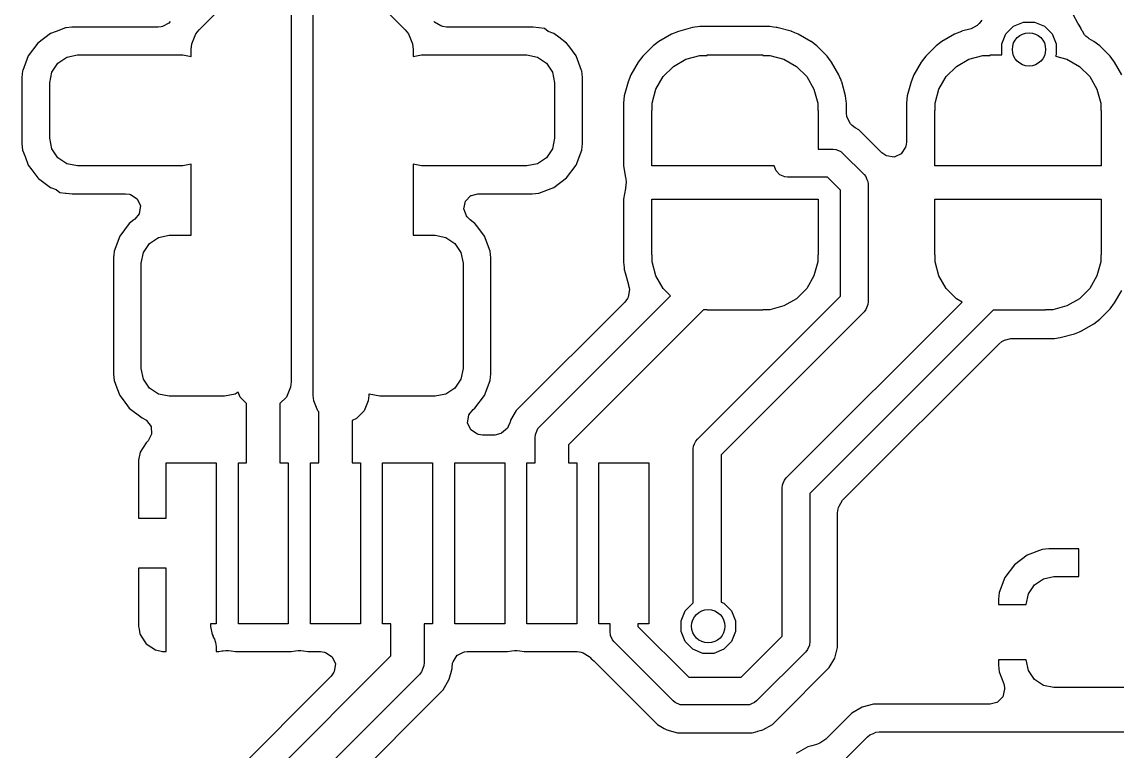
# Model space of a CAD drawing. Header units: inches. Extents: x 0.01 to 5.35, y 0.01 to 3.37.
# Drawn here: x 3.2012 to 3.5898, y 2.6025 to 2.8612 of the extents above; entities that cross this region are included whole.
import ezdxf

# ---------------------------------------------------------------- set-up
doc = ezdxf.new("R2010")
doc.units = ezdxf.units.IN
doc.header["$MEASUREMENT"] = 0
doc.layers.add('BLACK', color=250, linetype='CONTINUOUS')

msp = doc.modelspace()

# ---------------------------------------------------------------- linework, layer by layer
at = {"layer": 'BLACK', "linetype": 'CONTINUOUS'}
for p, q in [((3.30457, 2.7648), (3.30457, 2.94541)), ((3.29669, 2.94148), (3.29669, 2.73355)), ((3.26414, 2.85838), (3.27701, 2.87124)), ((3.32425, 2.87124), (3.33712, 2.85838)), ((3.25327, 2.86076), (3.25105, 2.85955)), ((3.25381, 2.86127), (3.25327, 2.86076)), ((3.34763, 2.86103), (3.34735, 2.86133)), ((3.34979, 2.85972), (3.34763, 2.86103)), ((3.5401, 2.85994), (3.538, 2.85876)), ((3.54085, 2.86065), (3.5401, 2.85994)), ((3.54171, 2.86174), (3.54085, 2.86065)), ((3.55304, 2.8596), (3.55658, 2.86107)), ((3.55658, 2.86107), (3.56042, 2.86107)), ((3.56042, 2.86107), (3.56397, 2.8596)), ((3.57587, 2.86076), (3.57427, 2.86352)), ((3.57608, 2.86039), (3.57587, 2.86076)), ((3.57687, 2.85902), (3.57608, 2.86039)), ((3.21136, 2.85708), (3.20683, 2.85368)), ((3.21331, 2.85781), (3.21136, 2.85708)), ((3.21136, 2.85708), (3.21136, 2.85708)), ((3.21667, 2.85906), (3.21331, 2.85781)), ((3.21689, 2.85908), (3.21667, 2.85906)), ((3.21888, 2.8593), (3.21689, 2.85908)), ((3.21894, 2.8593), (3.21888, 2.8593)), ((3.21902, 2.85931), (3.21894, 2.8593)), ((3.2495, 2.85931), (3.21902, 2.85931)), ((3.25066, 2.85945), (3.2495, 2.85931)), ((3.25105, 2.85955), (3.25066, 2.85945)), ((3.26145, 2.85334), (3.26292, 2.85689)), ((3.26292, 2.85689), (3.26414, 2.85838)), ((3.26292, 2.85689), (3.26292, 2.85689)), ((3.33712, 2.85838), (3.33834, 2.85689)), ((3.33834, 2.85689), (3.33834, 2.85689)), ((3.33834, 2.85689), (3.33981, 2.85334)), ((3.3505, 2.85951), (3.34979, 2.85972)), ((3.35187, 2.85931), (3.3505, 2.85951)), ((3.38224, 2.85931), (3.35187, 2.85931)), ((3.38235, 2.85931), (3.38224, 2.85931)), ((3.38224, 2.85931), (3.38224, 2.85931)), ((3.38224, 2.85931), (3.38224, 2.85931)), ((3.38254, 2.85928), (3.38235, 2.85931)), ((3.38655, 2.85885), (3.38254, 2.85928)), ((3.38795, 2.85781), (3.38655, 2.85885)), ((3.38989, 2.85708), (3.38795, 2.85781)), ((3.3899, 2.85708), (3.38989, 2.85708)), ((3.38989, 2.85708), (3.38989, 2.85708)), ((3.38989, 2.85708), (3.38989, 2.85708)), ((3.39169, 2.85573), (3.3899, 2.85708)), ((3.4317, 2.85682), (3.42721, 2.85423)), ((3.43413, 2.85782), (3.4317, 2.85682)), ((3.43914, 2.85917), (3.43413, 2.85782)), ((3.44174, 2.85951), (3.43914, 2.85917)), ((3.43914, 2.85917), (3.43914, 2.85917)), ((3.46661, 2.85951), (3.44174, 2.85951)), ((3.44174, 2.85951), (3.44174, 2.85951)), ((3.44174, 2.85951), (3.44174, 2.85951)), ((3.46782, 2.85935), (3.46661, 2.85951)), ((3.46661, 2.85951), (3.46661, 2.85951)), ((3.46661, 2.85951), (3.46661, 2.85951)), ((3.46879, 2.85922), (3.46782, 2.85935)), ((3.46889, 2.85921), (3.46879, 2.85922)), ((3.46921, 2.85919), (3.46889, 2.85921)), ((3.46952, 2.85908), (3.46921, 2.85919)), ((3.47415, 2.85784), (3.46952, 2.85908)), ((3.47424, 2.85782), (3.47415, 2.85784)), ((3.47438, 2.85776), (3.47424, 2.85782)), ((3.47541, 2.85733), (3.47438, 2.85776)), ((3.47664, 2.85682), (3.47541, 2.85733)), ((3.48113, 2.85423), (3.47664, 2.85682)), ((3.47664, 2.85682), (3.47664, 2.85682)), ((3.5321, 2.85682), (3.52761, 2.85423)), ((3.53452, 2.85782), (3.5321, 2.85682)), ((3.5321, 2.85682), (3.5321, 2.85682)), ((3.53453, 2.85783), (3.53452, 2.85782)), ((3.53456, 2.85783), (3.53453, 2.85783)), ((3.538, 2.85876), (3.53456, 2.85783)), ((3.54885, 2.85334), (3.55032, 2.85689)), ((3.55032, 2.85689), (3.55304, 2.8596)), ((3.56397, 2.8596), (3.56669, 2.85689)), ((3.56669, 2.85689), (3.56816, 2.85334)), ((3.57692, 2.85881), (3.57687, 2.85902)), ((3.57687, 2.85902), (3.57687, 2.85902)), ((3.57738, 2.85801), (3.57692, 2.85881)), ((3.57739, 2.85798), (3.57738, 2.85801)), ((3.57747, 2.85786), (3.57739, 2.85798)), ((3.57819, 2.85662), (3.57747, 2.85786)), ((3.57883, 2.85598), (3.57819, 2.85662)), ((3.57912, 2.8557), (3.57883, 2.85598)), ((3.20683, 2.85368), (3.20343, 2.84915)), ((3.20683, 2.85368), (3.20683, 2.85368)), ((3.26126, 2.85142), (3.26145, 2.85334)), ((3.33981, 2.85334), (3.34, 2.85142)), ((3.39443, 2.85368), (3.39169, 2.85573)), ((3.39521, 2.85265), (3.39443, 2.85368)), ((3.39443, 2.85368), (3.39443, 2.85368)), ((3.39783, 2.84915), (3.39521, 2.85265)), ((3.42513, 2.85263), (3.42147, 2.84896)), ((3.42721, 2.85423), (3.42513, 2.85263)), ((3.42513, 2.85263), (3.42513, 2.85263)), ((3.42513, 2.85263), (3.42513, 2.85263)), ((3.42721, 2.85423), (3.42721, 2.85423)), ((3.42721, 2.85423), (3.42721, 2.85423)), ((3.48114, 2.85422), (3.48113, 2.85423)), ((3.4812, 2.85418), (3.48114, 2.85422)), ((3.48322, 2.85263), (3.4812, 2.85418)), ((3.48688, 2.84896), (3.48322, 2.85263)), ((3.48322, 2.85263), (3.48322, 2.85263)), ((3.48322, 2.85263), (3.48322, 2.85263)), ((3.48322, 2.85263), (3.48322, 2.85263)), ((3.52552, 2.85263), (3.52186, 2.84896)), ((3.52553, 2.85263), (3.52552, 2.85263)), ((3.52552, 2.85263), (3.52552, 2.85263)), ((3.52761, 2.85423), (3.52553, 2.85263)), ((3.52761, 2.85423), (3.52761, 2.85423)), ((3.52761, 2.85423), (3.52761, 2.85423)), ((3.54885, 2.8495), (3.54885, 2.85334)), ((3.56816, 2.85334), (3.56816, 2.8495)), ((3.57947, 2.85555), (3.57912, 2.8557)), ((3.57984, 2.8552), (3.57947, 2.85555)), ((3.58153, 2.85423), (3.57984, 2.8552)), ((3.58154, 2.85422), (3.58153, 2.85423)), ((3.58361, 2.85263), (3.58154, 2.85422)), ((3.58727, 2.84896), (3.58361, 2.85263)), ((3.58361, 2.85263), (3.58361, 2.85263)), ((3.58361, 2.85263), (3.58361, 2.85263)), ((3.58361, 2.85263), (3.58361, 2.85263)), ((3.20343, 2.84915), (3.20149, 2.84395)), ((3.20343, 2.84915), (3.20343, 2.84915)), ((3.20343, 2.84915), (3.20343, 2.84915)), ((3.21395, 2.84657), (3.21714, 2.8487)), ((3.21714, 2.8487), (3.22091, 2.84945)), ((3.22091, 2.84945), (3.25831, 2.84945)), ((3.25831, 2.84945), (3.26126, 2.84886)), ((3.26126, 2.84886), (3.26126, 2.85142)), ((3.34, 2.85142), (3.34, 2.84886)), ((3.34, 2.84886), (3.34295, 2.84945)), ((3.34295, 2.84945), (3.38035, 2.84945)), ((3.38035, 2.84945), (3.38412, 2.8487)), ((3.38412, 2.8487), (3.38731, 2.84657)), ((3.39977, 2.84395), (3.39783, 2.84915)), ((3.39783, 2.84915), (3.39783, 2.84915)), ((3.39783, 2.84915), (3.39783, 2.84915)), ((3.42147, 2.84896), (3.41987, 2.84688)), ((3.42147, 2.84896), (3.42147, 2.84896)), ((3.42147, 2.84896), (3.42147, 2.84896)), ((3.4368, 2.84795), (3.44176, 2.84928)), ((3.44176, 2.84928), (3.44433, 2.84928)), ((3.44433, 2.84928), (3.44433, 2.84945)), ((3.44433, 2.84945), (3.46402, 2.84945)), ((3.46402, 2.84945), (3.46402, 2.84928)), ((3.46402, 2.84928), (3.46659, 2.84928)), ((3.46659, 2.84928), (3.47155, 2.84795)), ((3.48744, 2.84823), (3.48688, 2.84896)), ((3.48688, 2.84896), (3.48688, 2.84896)), ((3.48688, 2.84896), (3.48688, 2.84896)), ((3.48688, 2.84896), (3.48688, 2.84896)), ((3.48848, 2.84688), (3.48744, 2.84823)), ((3.48744, 2.84823), (3.48744, 2.84823)), ((3.52186, 2.84896), (3.52026, 2.84688)), ((3.52186, 2.84896), (3.52186, 2.84896)), ((3.52186, 2.84896), (3.52186, 2.84896)), ((3.53719, 2.84795), (3.54215, 2.84928)), ((3.54215, 2.84928), (3.54472, 2.84928)), ((3.54472, 2.84928), (3.54472, 2.84945)), ((3.54472, 2.84945), (3.54887, 2.84945)), ((3.54887, 2.84945), (3.54885, 2.8495)), ((3.56816, 2.8495), (3.56796, 2.84902)), ((3.56796, 2.84902), (3.57194, 2.84795)), ((3.58783, 2.84823), (3.58727, 2.84896)), ((3.58727, 2.84896), (3.58727, 2.84896)), ((3.58727, 2.84896), (3.58727, 2.84896)), ((3.58727, 2.84896), (3.58727, 2.84896)), ((3.58784, 2.84823), (3.58783, 2.84823)), ((3.58887, 2.84688), (3.58784, 2.84823)), ((3.21181, 2.84337), (3.21395, 2.84657)), ((3.38731, 2.84657), (3.38945, 2.84337)), ((3.41987, 2.84688), (3.41728, 2.84239)), ((3.41987, 2.84688), (3.41987, 2.84688)), ((3.41987, 2.84688), (3.41987, 2.84688)), ((3.42871, 2.84175), (3.43235, 2.84538)), ((3.43235, 2.84538), (3.4368, 2.84795)), ((3.47155, 2.84795), (3.476, 2.84538)), ((3.476, 2.84538), (3.47963, 2.84175)), ((3.49107, 2.84239), (3.48848, 2.84688)), ((3.48848, 2.84688), (3.48848, 2.84688)), ((3.48848, 2.84688), (3.48848, 2.84688)), ((3.48848, 2.84688), (3.48848, 2.84688)), ((3.52026, 2.84688), (3.51767, 2.84239)), ((3.52026, 2.84688), (3.52026, 2.84688)), ((3.52026, 2.84688), (3.52026, 2.84688)), ((3.52911, 2.84175), (3.53274, 2.84538)), ((3.53274, 2.84538), (3.53719, 2.84795)), ((3.57194, 2.84795), (3.57639, 2.84538)), ((3.57639, 2.84538), (3.58003, 2.84175)), ((3.59146, 2.84239), (3.58887, 2.84688)), ((3.58887, 2.84688), (3.58887, 2.84688)), ((3.58887, 2.84688), (3.58887, 2.84688)), ((3.58887, 2.84688), (3.58887, 2.84688)), ((3.20145, 2.84384), (3.2012, 2.84149)), ((3.2012, 2.84149), (3.2012, 2.84149)), ((3.2012, 2.84149), (3.2012, 2.84149)), ((3.2012, 2.84149), (3.2012, 2.81804)), ((3.20149, 2.84395), (3.20145, 2.84384)), ((3.20149, 2.84395), (3.20149, 2.84395)), ((3.21106, 2.83961), (3.21181, 2.84337)), ((3.38945, 2.84337), (3.3902, 2.83961)), ((3.3998, 2.84385), (3.39977, 2.84395)), ((3.39977, 2.84395), (3.39977, 2.84395)), ((3.39981, 2.84384), (3.3998, 2.84385)), ((3.40006, 2.84149), (3.39981, 2.84384)), ((3.40006, 2.81804), (3.40006, 2.84149)), ((3.41728, 2.84239), (3.41627, 2.83997)), ((3.42614, 2.8373), (3.42871, 2.84175)), ((3.47963, 2.84175), (3.4822, 2.8373)), ((3.49144, 2.84149), (3.49107, 2.84239)), ((3.49107, 2.84239), (3.49107, 2.84239)), ((3.49107, 2.84239), (3.49107, 2.84239)), ((3.49107, 2.84239), (3.49107, 2.84239)), ((3.49161, 2.8411), (3.49144, 2.84149)), ((3.49169, 2.8409), (3.49161, 2.8411)), ((3.49203, 2.84007), (3.49169, 2.8409)), ((3.49169, 2.8409), (3.49169, 2.8409)), ((3.51767, 2.84239), (3.51666, 2.83997)), ((3.52654, 2.8373), (3.52911, 2.84175)), ((3.58003, 2.84175), (3.5826, 2.8373)), ((3.21106, 2.81992), (3.21106, 2.83961)), ((3.3902, 2.83961), (3.3902, 2.81992)), ((3.41627, 2.83997), (3.41493, 2.83496)), ((3.42481, 2.83233), (3.42614, 2.8373)), ((3.4822, 2.8373), (3.48353, 2.83233)), ((3.49208, 2.83997), (3.49203, 2.84007)), ((3.49342, 2.83496), (3.49208, 2.83997)), ((3.51666, 2.83997), (3.51532, 2.83496)), ((3.52521, 2.83233), (3.52654, 2.8373)), ((3.5826, 2.8373), (3.58393, 2.83233)), ((3.41493, 2.83496), (3.41459, 2.83236)), ((3.41493, 2.83496), (3.41493, 2.83496)), ((3.49367, 2.83306), (3.49342, 2.83496)), ((3.49367, 2.83305), (3.49367, 2.83306)), ((3.49376, 2.83236), (3.49367, 2.83305)), ((3.51532, 2.83496), (3.51498, 2.83236)), ((3.51532, 2.83496), (3.51532, 2.83496)), ((3.41459, 2.83236), (3.41459, 2.81008)), ((3.42465, 2.81008), (3.42465, 2.82976)), ((3.42465, 2.82976), (3.42481, 2.82976)), ((3.42481, 2.82976), (3.42481, 2.83233)), ((3.48353, 2.83233), (3.48353, 2.82976)), ((3.48353, 2.82976), (3.4837, 2.82976)), ((3.4837, 2.82976), (3.4837, 2.81598)), ((3.49376, 2.82879), (3.49376, 2.83236)), ((3.4939, 2.82764), (3.49376, 2.82879)), ((3.51498, 2.83236), (3.51498, 2.81848)), ((3.52504, 2.81008), (3.52504, 2.82976)), ((3.52504, 2.82976), (3.52521, 2.82976)), ((3.52521, 2.82976), (3.52521, 2.83233)), ((3.58393, 2.83233), (3.58393, 2.82976)), ((3.58393, 2.82976), (3.58409, 2.82976)), ((3.58409, 2.82976), (3.58409, 2.81008)), ((3.49399, 2.82724), (3.4939, 2.82764)), ((3.49521, 2.82502), (3.49399, 2.82724)), ((3.49572, 2.82448), (3.49521, 2.82502)), ((3.49681, 2.82363), (3.49572, 2.82448)), ((3.49808, 2.82289), (3.49681, 2.82363)), ((3.50625, 2.81472), (3.49808, 2.82289)), ((3.49808, 2.82289), (3.49808, 2.82289)), ((3.49808, 2.82289), (3.49808, 2.82289)), ((3.2012, 2.81804), (3.20121, 2.81796)), ((3.20121, 2.81796), (3.20122, 2.8179)), ((3.20122, 2.8179), (3.20145, 2.81569)), ((3.21181, 2.81615), (3.21106, 2.81992)), ((3.3902, 2.81992), (3.38945, 2.81615)), ((3.39981, 2.81569), (3.40006, 2.81804)), ((3.51478, 2.8171), (3.51466, 2.81668)), ((3.51498, 2.81848), (3.51478, 2.8171)), ((3.20145, 2.81569), (3.2023, 2.81341)), ((3.2023, 2.81341), (3.20343, 2.81038)), ((3.21395, 2.81296), (3.21181, 2.81615)), ((3.38945, 2.81615), (3.38731, 2.81296)), ((3.39783, 2.81038), (3.39981, 2.81569)), ((3.4837, 2.81598), (3.489, 2.81598)), ((3.489, 2.81598), (3.48996, 2.81589)), ((3.48996, 2.81589), (3.48996, 2.81589)), ((3.48996, 2.81589), (3.49032, 2.81574)), ((3.49032, 2.81574), (3.49173, 2.81515)), ((3.49173, 2.81515), (3.49174, 2.81515)), ((3.49174, 2.81515), (3.49248, 2.81454)), ((3.49248, 2.81454), (3.49998, 2.80705)), ((3.50767, 2.81374), (3.50625, 2.81472)), ((3.50795, 2.81361), (3.50767, 2.81374)), ((3.51067, 2.81322), (3.50795, 2.81361)), ((3.51317, 2.81436), (3.51067, 2.81322)), ((3.51466, 2.81668), (3.51317, 2.81436)), ((3.20343, 2.81038), (3.20343, 2.81038)), ((3.20343, 2.81038), (3.20471, 2.80868)), ((3.21714, 2.81083), (3.21395, 2.81296)), ((3.22091, 2.81008), (3.21714, 2.81083)), ((3.25831, 2.81008), (3.22091, 2.81008)), ((3.26126, 2.81067), (3.25831, 2.81008)), ((3.26126, 2.78547), (3.26126, 2.81067)), ((3.34295, 2.81008), (3.34, 2.81067)), ((3.34, 2.81067), (3.34, 2.78547)), ((3.38035, 2.81008), (3.34295, 2.81008)), ((3.38412, 2.81083), (3.38035, 2.81008)), ((3.38731, 2.81296), (3.38412, 2.81083)), ((3.39443, 2.80584), (3.39783, 2.81038)), ((3.41459, 2.81008), (3.4154, 2.80599)), ((3.46806, 2.81008), (3.42465, 2.81008)), ((3.46878, 2.80833), (3.46806, 2.81008)), ((3.58409, 2.81008), (3.52504, 2.81008)), ((3.20471, 2.80868), (3.20683, 2.80584)), ((3.20683, 2.80584), (3.20683, 2.80584)), ((3.20683, 2.80584), (3.20712, 2.80563)), ((3.20712, 2.80563), (3.21136, 2.80245)), ((3.38989, 2.80245), (3.39443, 2.80584)), ((3.4154, 2.80599), (3.41539, 2.80599)), ((3.41539, 2.80599), (3.41549, 2.80548)), ((3.41549, 2.80548), (3.41562, 2.80431)), ((3.47014, 2.80697), (3.46878, 2.80833)), ((3.47191, 2.80624), (3.47014, 2.80697)), ((3.47287, 2.80614), (3.47191, 2.80624)), ((3.48696, 2.80614), (3.47287, 2.80614)), ((3.49157, 2.80153), (3.48696, 2.80614)), ((3.49998, 2.80705), (3.50059, 2.8063)), ((3.50059, 2.8063), (3.50059, 2.8063)), ((3.50059, 2.8063), (3.50099, 2.80532)), ((3.21136, 2.80245), (3.21136, 2.80245)), ((3.21136, 2.80245), (3.21331, 2.80172)), ((3.21331, 2.80172), (3.2147, 2.80068)), ((3.38459, 2.80047), (3.38989, 2.80245)), ((3.41535, 2.80212), (3.41459, 2.79827)), ((3.41562, 2.80431), (3.41534, 2.80237)), ((3.41534, 2.80237), (3.41542, 2.80235)), ((3.41542, 2.80235), (3.41535, 2.80212)), ((3.49157, 2.76389), (3.49157, 2.80153)), ((3.50099, 2.80532), (3.50131, 2.80456)), ((3.50131, 2.80456), (3.50132, 2.80453)), ((3.50132, 2.80453), (3.50142, 2.80357)), ((3.50142, 2.80357), (3.50142, 2.76185)), ((3.2147, 2.80068), (3.21667, 2.80047)), ((3.21667, 2.80047), (3.21691, 2.80044)), ((3.21691, 2.80044), (3.21902, 2.80022)), ((3.21902, 2.80022), (3.23798, 2.80022)), ((3.23798, 2.80022), (3.23935, 2.80002)), ((3.23935, 2.80002), (3.23978, 2.79989)), ((3.23978, 2.79989), (3.2421, 2.79841)), ((3.2421, 2.79841), (3.24324, 2.7959)), ((3.358, 2.79492), (3.35859, 2.79761)), ((3.35859, 2.79761), (3.36053, 2.79956)), ((3.36053, 2.79956), (3.36065, 2.79962)), ((3.36053, 2.79956), (3.36053, 2.79956)), ((3.36065, 2.79962), (3.36299, 2.80022)), ((3.36299, 2.80022), (3.38224, 2.80022)), ((3.38224, 2.80022), (3.38459, 2.80047)), ((3.38224, 2.80022), (3.38224, 2.80022)), ((3.41459, 2.79827), (3.41459, 2.77599)), ((3.42465, 2.77858), (3.42465, 2.79827)), ((3.42465, 2.79827), (3.4837, 2.79827)), ((3.4837, 2.79827), (3.4837, 2.77858)), ((3.52504, 2.77858), (3.52504, 2.79827)), ((3.52504, 2.79827), (3.58409, 2.79827)), ((3.58409, 2.79827), (3.58409, 2.77858)), ((3.24324, 2.7959), (3.24285, 2.79318)), ((3.35897, 2.79235), (3.358, 2.79492)), ((3.24097, 2.79095), (3.23931, 2.78971)), ((3.24128, 2.79118), (3.24097, 2.79095)), ((3.24279, 2.79306), (3.24128, 2.79118)), ((3.24285, 2.79318), (3.24279, 2.79306)), ((3.35923, 2.79199), (3.35897, 2.79235)), ((3.36021, 2.79101), (3.35923, 2.79199)), ((3.36195, 2.78971), (3.36021, 2.79101)), ((3.23931, 2.78971), (3.23591, 2.78517)), ((3.36261, 2.78883), (3.36195, 2.78971)), ((3.36195, 2.78971), (3.36195, 2.78971)), ((3.36195, 2.78971), (3.36195, 2.78971)), ((3.36535, 2.78517), (3.36261, 2.78883)), ((3.23591, 2.78517), (3.23393, 2.77986)), ((3.23591, 2.78517), (3.23591, 2.78517)), ((3.24429, 2.7794), (3.24643, 2.78259)), ((3.24643, 2.78259), (3.24962, 2.78472)), ((3.24962, 2.78472), (3.25339, 2.78547)), ((3.25339, 2.78547), (3.26126, 2.78547)), ((3.34, 2.78547), (3.34787, 2.78547)), ((3.34787, 2.78547), (3.35164, 2.78472)), ((3.35164, 2.78472), (3.35483, 2.78259)), ((3.35483, 2.78259), (3.35697, 2.7794)), ((3.36733, 2.77986), (3.36535, 2.78517)), ((3.36535, 2.78517), (3.36535, 2.78517)), ((3.23378, 2.77843), (3.23369, 2.77759)), ((3.23393, 2.77986), (3.23378, 2.77843)), ((3.24354, 2.77563), (3.24429, 2.7794)), ((3.35697, 2.7794), (3.35772, 2.77563)), ((3.36733, 2.77981), (3.36733, 2.77986)), ((3.36758, 2.77751), (3.36733, 2.77981)), ((3.42481, 2.77858), (3.42465, 2.77858)), ((3.42481, 2.77601), (3.42481, 2.77858)), ((3.4837, 2.77858), (3.48353, 2.77858)), ((3.48353, 2.77858), (3.48353, 2.77601)), ((3.52521, 2.77858), (3.52504, 2.77858)), ((3.52521, 2.77601), (3.52521, 2.77858)), ((3.58409, 2.77858), (3.58393, 2.77858)), ((3.58393, 2.77858), (3.58393, 2.77601)), ((3.23369, 2.77759), (3.23368, 2.77752)), ((3.23368, 2.77752), (3.23368, 2.77751)), ((3.23368, 2.77751), (3.23368, 2.73634)), ((3.23369, 2.77759), (3.23369, 2.77759)), ((3.24354, 2.73823), (3.24354, 2.77563)), ((3.35772, 2.77563), (3.35772, 2.73823)), ((3.36758, 2.73634), (3.36758, 2.77751)), ((3.41459, 2.77599), (3.41484, 2.77404)), ((3.42614, 2.77105), (3.42481, 2.77601)), ((3.48353, 2.77601), (3.4822, 2.77105)), ((3.52654, 2.77105), (3.52521, 2.77601)), ((3.58393, 2.77601), (3.5826, 2.77105)), ((3.41484, 2.77404), (3.41484, 2.77404)), ((3.41484, 2.77404), (3.41493, 2.77339)), ((3.41493, 2.77339), (3.41526, 2.77214)), ((3.41526, 2.77214), (3.41627, 2.76838)), ((3.42871, 2.7666), (3.42614, 2.77105)), ((3.4822, 2.77105), (3.47963, 2.7666)), ((3.52911, 2.7666), (3.52654, 2.77105)), ((3.5826, 2.77105), (3.58003, 2.7666)), ((3.41627, 2.76838), (3.41636, 2.76815)), ((3.41636, 2.76815), (3.41631, 2.76813)), ((3.41631, 2.76813), (3.41668, 2.76688)), ((3.41668, 2.76688), (3.41675, 2.76627)), ((3.43128, 2.76404), (3.42871, 2.7666)), ((3.47963, 2.7666), (3.476, 2.76297)), ((3.53274, 2.76297), (3.52911, 2.7666)), ((3.58003, 2.7666), (3.57639, 2.76297)), ((3.30457, 2.72863), (3.30457, 2.7648)), ((3.38504, 2.7178), (3.43128, 2.76404)), ((3.41602, 2.76308), (3.4151, 2.76181)), ((3.41626, 2.76356), (3.41602, 2.76308)), ((3.41675, 2.76627), (3.41626, 2.76356)), ((3.44085, 2.71316), (3.49157, 2.76389)), ((3.476, 2.76297), (3.47155, 2.7604)), ((3.53476, 2.7618), (3.53274, 2.76297)), ((3.57639, 2.76297), (3.57194, 2.7604)), ((3.58887, 2.76147), (3.59146, 2.76595)), ((3.4151, 2.76181), (3.3766, 2.7233)), ((3.44301, 2.75907), (3.39512, 2.71118)), ((3.44433, 2.75907), (3.44301, 2.75907)), ((3.44433, 2.7589), (3.44433, 2.75907)), ((3.46402, 2.7589), (3.44433, 2.7589)), ((3.46659, 2.75907), (3.46402, 2.75907)), ((3.46402, 2.75907), (3.46402, 2.7589)), ((3.47155, 2.7604), (3.46659, 2.75907)), ((3.47235, 2.69939), (3.53476, 2.7618)), ((3.54578, 2.7589), (3.48075, 2.69387)), ((3.50059, 2.75912), (3.49998, 2.75837)), ((3.50132, 2.76089), (3.50059, 2.75912)), ((3.50059, 2.75912), (3.50059, 2.75912)), ((3.50142, 2.76185), (3.50132, 2.76089)), ((3.56441, 2.7589), (3.54578, 2.7589)), ((3.56698, 2.75907), (3.56441, 2.75907)), ((3.56441, 2.75907), (3.56441, 2.7589)), ((3.57194, 2.7604), (3.56698, 2.75907)), ((3.58361, 2.75572), (3.58727, 2.75938)), ((3.58727, 2.75938), (3.58887, 2.76147)), ((3.49998, 2.75837), (3.44925, 2.70765)), ((3.58153, 2.75412), (3.58361, 2.75572)), ((3.57461, 2.75052), (3.57645, 2.75128)), ((3.57645, 2.75128), (3.57688, 2.75146)), ((3.57688, 2.75146), (3.57695, 2.75149)), ((3.57695, 2.75149), (3.57697, 2.7515)), ((3.57697, 2.7515), (3.57704, 2.75153)), ((3.57704, 2.75153), (3.5771, 2.75156)), ((3.5771, 2.75156), (3.57717, 2.7516)), ((3.57717, 2.7516), (3.58153, 2.75412)), ((3.54774, 2.74691), (3.54885, 2.74775)), ((3.54885, 2.74775), (3.54976, 2.74824)), ((3.54976, 2.74824), (3.5521, 2.74884)), ((3.5521, 2.74884), (3.567, 2.74884)), ((3.567, 2.74884), (3.56726, 2.74887)), ((3.567, 2.74884), (3.567, 2.74884)), ((3.56726, 2.74887), (3.56752, 2.74891)), ((3.56752, 2.74891), (3.5696, 2.74918)), ((3.56752, 2.74891), (3.56752, 2.74891)), ((3.56752, 2.74891), (3.56752, 2.74891)), ((3.5696, 2.74918), (3.57461, 2.75052)), ((3.49233, 2.6915), (3.54774, 2.74691)), ((3.23368, 2.73634), (3.23369, 2.73627)), ((3.23369, 2.73627), (3.2337, 2.7362)), ((3.2337, 2.7362), (3.23393, 2.734)), ((3.24429, 2.73446), (3.24354, 2.73823)), ((3.35772, 2.73823), (3.35697, 2.73446)), ((3.36733, 2.734), (3.36758, 2.73634)), ((3.23393, 2.734), (3.23493, 2.73132)), ((3.24643, 2.73127), (3.24429, 2.73446)), ((3.2965, 2.73163), (3.29503, 2.72808)), ((3.29669, 2.73355), (3.2965, 2.73163)), ((3.35697, 2.73446), (3.35483, 2.73127)), ((3.36535, 2.72869), (3.36733, 2.734)), ((3.23493, 2.73132), (3.23591, 2.72869)), ((3.23591, 2.72869), (3.23591, 2.72869)), ((3.23591, 2.72869), (3.23712, 2.72708)), ((3.24962, 2.72914), (3.24643, 2.73127)), ((3.25339, 2.72839), (3.24962, 2.72914)), ((3.27307, 2.72839), (3.25339, 2.72839)), ((3.27684, 2.72914), (3.27307, 2.72839)), ((3.27793, 2.72986), (3.27684, 2.72914)), ((3.27867, 2.72808), (3.27793, 2.72986)), ((3.28094, 2.72581), (3.27867, 2.72808)), ((3.29503, 2.72808), (3.29276, 2.72581)), ((3.30476, 2.72671), (3.30457, 2.72863)), ((3.32425, 2.72863), (3.32406, 2.72671)), ((3.32442, 2.72914), (3.32425, 2.72925)), ((3.32425, 2.72925), (3.32425, 2.72863)), ((3.32819, 2.72839), (3.32442, 2.72914)), ((3.34787, 2.72839), (3.32819, 2.72839)), ((3.35164, 2.72914), (3.34787, 2.72839)), ((3.35483, 2.73127), (3.35164, 2.72914)), ((3.36195, 2.72415), (3.36535, 2.72869)), ((3.23712, 2.72708), (3.23931, 2.72415)), ((3.23931, 2.72415), (3.23931, 2.72415)), ((3.23931, 2.72415), (3.23931, 2.72415)), ((3.23931, 2.72415), (3.23931, 2.72415)), ((3.23931, 2.72415), (3.24385, 2.72076)), ((3.28094, 2.70476), (3.28094, 2.72581)), ((3.29276, 2.72581), (3.29276, 2.70476)), ((3.30623, 2.72316), (3.30476, 2.72671)), ((3.32406, 2.72671), (3.32259, 2.72316)), ((3.3613, 2.72366), (3.36195, 2.72415)), ((3.24385, 2.72076), (3.24385, 2.72076)), ((3.24385, 2.72076), (3.24385, 2.72076)), ((3.24385, 2.72076), (3.24407, 2.72065)), ((3.24407, 2.72065), (3.24405, 2.72062)), ((3.24405, 2.72062), (3.24495, 2.72013)), ((3.24495, 2.72013), (3.24535, 2.71984)), ((3.30654, 2.72285), (3.30623, 2.72316)), ((3.30654, 2.70476), (3.30654, 2.72285)), ((3.31988, 2.72045), (3.31835, 2.71981)), ((3.32259, 2.72316), (3.31988, 2.72045)), ((3.35934, 2.71894), (3.35973, 2.72166)), ((3.35973, 2.72166), (3.35978, 2.72178)), ((3.35978, 2.72178), (3.3613, 2.72366)), ((3.3766, 2.7233), (3.37459, 2.71984)), ((3.3766, 2.7233), (3.3766, 2.7233)), ((3.3766, 2.7233), (3.3766, 2.7233)), ((3.24535, 2.71984), (3.24536, 2.71983)), ((3.24536, 2.71983), (3.24701, 2.71762)), ((3.24701, 2.71762), (3.24721, 2.71488)), ((3.31835, 2.71981), (3.31835, 2.70476)), ((3.36048, 2.71644), (3.35934, 2.71894)), ((3.36279, 2.71495), (3.36048, 2.71644)), ((3.37344, 2.71712), (3.37141, 2.71527)), ((3.37376, 2.71764), (3.37344, 2.71712)), ((3.37431, 2.71892), (3.37376, 2.71764)), ((3.37439, 2.71923), (3.37431, 2.71892)), ((3.37441, 2.7193), (3.37439, 2.71923)), ((3.37452, 2.71971), (3.37441, 2.7193)), ((3.37459, 2.71984), (3.37452, 2.71971)), ((3.3839, 2.71594), (3.3843, 2.7169)), ((3.3843, 2.7169), (3.38504, 2.7178)), ((3.24564, 2.71219), (3.24531, 2.71186)), ((3.24579, 2.71235), (3.24564, 2.71219)), ((3.24604, 2.71262), (3.24579, 2.71235)), ((3.24721, 2.71488), (3.24604, 2.71262)), ((3.36322, 2.71482), (3.36279, 2.71495)), ((3.3646, 2.71463), (3.36322, 2.71482)), ((3.36896, 2.71463), (3.3646, 2.71463)), ((3.37109, 2.71512), (3.36896, 2.71463)), ((3.37141, 2.71527), (3.37109, 2.71512)), ((3.38331, 2.71362), (3.38342, 2.71477)), ((3.38331, 2.70476), (3.38331, 2.71362)), ((3.38342, 2.71477), (3.3839, 2.71594)), ((3.43984, 2.71145), (3.44024, 2.71242)), ((3.44024, 2.71242), (3.44085, 2.71316)), ((3.44024, 2.71242), (3.44024, 2.71242)), ((3.24313, 2.7086), (3.24256, 2.70575)), ((3.24531, 2.71186), (3.24313, 2.7086)), ((3.24313, 2.7086), (3.24313, 2.7086)), ((3.24313, 2.7086), (3.24313, 2.7086)), ((3.39512, 2.71118), (3.39512, 2.70476)), ((3.43941, 2.70969), (3.4395, 2.71065)), ((3.43941, 2.65505), (3.43941, 2.70969)), ((3.4395, 2.71065), (3.43951, 2.71067)), ((3.43951, 2.71067), (3.43984, 2.71145)), ((3.24256, 2.70575), (3.24256, 2.70573)), ((3.24256, 2.70573), (3.24256, 2.68508)), ((3.2524, 2.68508), (3.2524, 2.70476)), ((3.2524, 2.70476), (3.27012, 2.70476)), ((3.27012, 2.70476), (3.27012, 2.64768)), ((3.27799, 2.64768), (3.27799, 2.70476)), ((3.27799, 2.70476), (3.28094, 2.70476)), ((3.29276, 2.70476), (3.29571, 2.70476)), ((3.29571, 2.70476), (3.29571, 2.64768)), ((3.30358, 2.64768), (3.30358, 2.70476)), ((3.30358, 2.70476), (3.30654, 2.70476)), ((3.31835, 2.70476), (3.3213, 2.70476)), ((3.3213, 2.70476), (3.3213, 2.64768)), ((3.32917, 2.64768), (3.32917, 2.70476)), ((3.32917, 2.70476), (3.34689, 2.70476)), ((3.34689, 2.70476), (3.34689, 2.64768)), ((3.35476, 2.64768), (3.35476, 2.70476)), ((3.35476, 2.70476), (3.37248, 2.70476)), ((3.37248, 2.70476), (3.37248, 2.64768)), ((3.38035, 2.64768), (3.38035, 2.70476)), ((3.38035, 2.70476), (3.38331, 2.70476)), ((3.39512, 2.70476), (3.39807, 2.70476)), ((3.39807, 2.70476), (3.39807, 2.64768)), ((3.40594, 2.64768), (3.40594, 2.70476)), ((3.40594, 2.70476), (3.42366, 2.70476)), ((3.42366, 2.70476), (3.42366, 2.64768)), ((3.44925, 2.70765), (3.44925, 2.65537)), ((3.47091, 2.69591), (3.471, 2.69687)), ((3.471, 2.69687), (3.47101, 2.6969)), ((3.47101, 2.6969), (3.47131, 2.69761)), ((3.47131, 2.69761), (3.47173, 2.69864)), ((3.47173, 2.69864), (3.47174, 2.69864)), ((3.47174, 2.69864), (3.47235, 2.69939)), ((3.47091, 2.64327), (3.47091, 2.69591)), ((3.48075, 2.69387), (3.48075, 2.64123)), ((3.49081, 2.68843), (3.49096, 2.68894)), ((3.49096, 2.68894), (3.4911, 2.68943)), ((3.4911, 2.68943), (3.49233, 2.6915)), ((3.24256, 2.68508), (3.2524, 2.68508)), ((3.49061, 2.68706), (3.49081, 2.68843)), ((3.49061, 2.65645), (3.49061, 2.68706)), ((3.56313, 2.674), (3.55783, 2.67202)), ((3.56548, 2.67425), (3.56313, 2.674)), ((3.56313, 2.674), (3.56313, 2.674)), ((3.57622, 2.67425), (3.56548, 2.67425)), ((3.57622, 2.66441), (3.57622, 2.67425)), ((3.55783, 2.67202), (3.5533, 2.66863)), ((3.55783, 2.67202), (3.55783, 2.67202)), ((3.2524, 2.66736), (3.24256, 2.66736)), ((3.24256, 2.66736), (3.24256, 2.64671)), ((3.2524, 2.63783), (3.2524, 2.66736)), ((3.5533, 2.66863), (3.54991, 2.6641)), ((3.5533, 2.66863), (3.5533, 2.66863)), ((3.54991, 2.6641), (3.54793, 2.65879)), ((3.54991, 2.6641), (3.54991, 2.6641)), ((3.5604, 2.66153), (3.5636, 2.66366)), ((3.5636, 2.66366), (3.56736, 2.66441)), ((3.56736, 2.66441), (3.57622, 2.66441)), ((3.54793, 2.65879), (3.54768, 2.65645)), ((3.54793, 2.65879), (3.54793, 2.65879)), ((3.55752, 2.65457), (3.55827, 2.65833)), ((3.55827, 2.65833), (3.5604, 2.66153)), ((3.43653, 2.65227), (3.43925, 2.65498)), ((3.43925, 2.65498), (3.43941, 2.65505)), ((3.44925, 2.65537), (3.45018, 2.65498)), ((3.45018, 2.65498), (3.4529, 2.65227)), ((3.49061, 2.63929), (3.49061, 2.65645)), ((3.54768, 2.65645), (3.54768, 2.65457)), ((3.54768, 2.65645), (3.54768, 2.65645)), ((3.54768, 2.65457), (3.55752, 2.65457)), ((3.43506, 2.64872), (3.43653, 2.65227)), ((3.4529, 2.65227), (3.45437, 2.64872)), ((3.24256, 2.64671), (3.24275, 2.64577)), ((3.27012, 2.64768), (3.26813, 2.64768)), ((3.26813, 2.64768), (3.26813, 2.64671)), ((3.26813, 2.64671), (3.26813, 2.64671)), ((3.26813, 2.64671), (3.26813, 2.64671)), ((3.26813, 2.64671), (3.2687, 2.64383)), ((3.29571, 2.64768), (3.27799, 2.64768)), ((3.3213, 2.64768), (3.30358, 2.64768)), ((3.33213, 2.64768), (3.32917, 2.64768)), ((3.33213, 2.63634), (3.33213, 2.64768)), ((3.34689, 2.64768), (3.34394, 2.64768)), ((3.34394, 2.64768), (3.34394, 2.6339)), ((3.37248, 2.64768), (3.35476, 2.64768)), ((3.39807, 2.64768), (3.38035, 2.64768)), ((3.40988, 2.64768), (3.40594, 2.64768)), ((3.40988, 2.64472), (3.40988, 2.64768)), ((3.42366, 2.64768), (3.41972, 2.64768)), ((3.41972, 2.64768), (3.41972, 2.64676)), ((3.41972, 2.64676), (3.43777, 2.62872)), ((3.43506, 2.64488), (3.43506, 2.64872)), ((3.45437, 2.64872), (3.45437, 2.64488)), ((3.24275, 2.64577), (3.24308, 2.64407)), ((3.24308, 2.64407), (3.24313, 2.64384)), ((3.24313, 2.64384), (3.24313, 2.64384)), ((3.24313, 2.64384), (3.24352, 2.64325)), ((3.24352, 2.64325), (3.24531, 2.64058)), ((3.2687, 2.64383), (3.2687, 2.64383)), ((3.2687, 2.64383), (3.2687, 2.64383)), ((3.2687, 2.64383), (3.26903, 2.64325)), ((3.26903, 2.64325), (3.26893, 2.6432)), ((3.26893, 2.6432), (3.26952, 2.64223)), ((3.26952, 2.64223), (3.26989, 2.64103)), ((3.40998, 2.64376), (3.40988, 2.64472)), ((3.41007, 2.64353), (3.40998, 2.64376)), ((3.40998, 2.64376), (3.40998, 2.64376)), ((3.41071, 2.64199), (3.41007, 2.64353)), ((3.43653, 2.64133), (3.43506, 2.64488)), ((3.45437, 2.64488), (3.4529, 2.64133)), ((3.45635, 2.62872), (3.47091, 2.64327)), ((3.24531, 2.64058), (3.24856, 2.63841)), ((3.24856, 2.63841), (3.24856, 2.63841)), ((3.24856, 2.63841), (3.25113, 2.63789)), ((3.26989, 2.64103), (3.27012, 2.63957)), ((3.27012, 2.63957), (3.27012, 2.63783)), ((3.41132, 2.64124), (3.41071, 2.64199)), ((3.41071, 2.64199), (3.41071, 2.64199)), ((3.43225, 2.62032), (3.41132, 2.64124)), ((3.43925, 2.63862), (3.43653, 2.64133)), ((3.44279, 2.63715), (3.43925, 2.63862)), ((3.45018, 2.63862), (3.44663, 2.63715)), ((3.4529, 2.64133), (3.45018, 2.63862)), ((3.47992, 2.6385), (3.47931, 2.63775)), ((3.48059, 2.64013), (3.47992, 2.6385)), ((3.47992, 2.6385), (3.47992, 2.6385)), ((3.48065, 2.64027), (3.48059, 2.64013)), ((3.48075, 2.64123), (3.48065, 2.64027)), ((3.48065, 2.64027), (3.48065, 2.64027)), ((3.4896, 2.63553), (3.49061, 2.63929)), ((3.23814, 2.54236), (3.33213, 2.63634)), ((3.25113, 2.63789), (3.25124, 2.63787)), ((3.25124, 2.63787), (3.25143, 2.63783)), ((3.25143, 2.63783), (3.25143, 2.63783)), ((3.25143, 2.63783), (3.2524, 2.63783)), ((3.27012, 2.63783), (3.27109, 2.63783)), ((3.27109, 2.63783), (3.27216, 2.63805)), ((3.27109, 2.63783), (3.27109, 2.63783)), ((3.27216, 2.63805), (3.27258, 2.63813)), ((3.27258, 2.63813), (3.27353, 2.63823)), ((3.27353, 2.63823), (3.27448, 2.63823)), ((3.27448, 2.63823), (3.27543, 2.63813)), ((3.27543, 2.63813), (3.27702, 2.63781)), ((3.27702, 2.63781), (3.29668, 2.63781)), ((3.29668, 2.63781), (3.29822, 2.63812)), ((3.29668, 2.63781), (3.29668, 2.63781)), ((3.29822, 2.63812), (3.29917, 2.63822)), ((3.29917, 2.63822), (3.30012, 2.63822)), ((3.30012, 2.63822), (3.30107, 2.63812)), ((3.30107, 2.63812), (3.30261, 2.63781)), ((3.30261, 2.63781), (3.30261, 2.63781)), ((3.30261, 2.63781), (3.30716, 2.63781)), ((3.30716, 2.63781), (3.30854, 2.63762)), ((3.30854, 2.63762), (3.30896, 2.63749)), ((3.30896, 2.63749), (3.31128, 2.636)), ((3.31128, 2.636), (3.31242, 2.6335)), ((3.35417, 2.6342), (3.35566, 2.63651)), ((3.35566, 2.63651), (3.35571, 2.63656)), ((3.35571, 2.63656), (3.35787, 2.63764)), ((3.35787, 2.63764), (3.35817, 2.6377)), ((3.35817, 2.6377), (3.35921, 2.63781)), ((3.35921, 2.63781), (3.37345, 2.63781)), ((3.37345, 2.63781), (3.37499, 2.63812)), ((3.37499, 2.63812), (3.37595, 2.63822)), ((3.37595, 2.63822), (3.37689, 2.63822)), ((3.37689, 2.63822), (3.37784, 2.63812)), ((3.37784, 2.63812), (3.37938, 2.63781)), ((3.37938, 2.63781), (3.37938, 2.63781)), ((3.37938, 2.63781), (3.3982, 2.63781)), ((3.3982, 2.63781), (3.39958, 2.63762)), ((3.39958, 2.63762), (3.40029, 2.63741)), ((3.40029, 2.63741), (3.40244, 2.63609)), ((3.40244, 2.63609), (3.40269, 2.63583)), ((3.40269, 2.63583), (3.40269, 2.63583)), ((3.40269, 2.63583), (3.40346, 2.63503)), ((3.40346, 2.63503), (3.40357, 2.63499)), ((3.40357, 2.63499), (3.40407, 2.63455)), ((3.40407, 2.63455), (3.40954, 2.62908)), ((3.44663, 2.63715), (3.44279, 2.63715)), ((3.47931, 2.63775), (3.46187, 2.62032)), ((3.48766, 2.63216), (3.4896, 2.63553)), ((3.55752, 2.63488), (3.54768, 2.63488)), ((3.54768, 2.63488), (3.54768, 2.633)), ((3.55827, 2.63112), (3.55752, 2.63488)), ((3.31203, 2.63078), (3.3119, 2.6305)), ((3.31242, 2.6335), (3.31203, 2.63078)), ((3.31203, 2.63078), (3.31203, 2.63078)), ((3.34294, 2.63062), (3.34221, 2.62972)), ((3.34358, 2.63216), (3.34294, 2.63062)), ((3.34382, 2.63275), (3.34358, 2.63216)), ((3.34394, 2.6339), (3.34382, 2.63275)), ((3.35333, 2.63006), (3.3538, 2.63182)), ((3.3538, 2.63223), (3.354, 2.63361)), ((3.3538, 2.63182), (3.3538, 2.63223)), ((3.354, 2.63361), (3.35402, 2.6337)), ((3.35402, 2.6337), (3.35417, 2.6342)), ((3.47022, 2.61472), (3.48766, 2.63216)), ((3.48766, 2.63216), (3.48766, 2.63216)), ((3.54768, 2.633), (3.54793, 2.63065)), ((3.54793, 2.63065), (3.54793, 2.63065)), ((3.54793, 2.63065), (3.54952, 2.6264)), ((3.5604, 2.62792), (3.55827, 2.63112)), ((3.34221, 2.62972), (3.24477, 2.53228)), ((3.31092, 2.62908), (3.2731, 2.59126)), ((3.3119, 2.6305), (3.31092, 2.62908)), ((3.35065, 2.62422), (3.35272, 2.62781)), ((3.35272, 2.62781), (3.35288, 2.62837)), ((3.35288, 2.62837), (3.35291, 2.62849)), ((3.35291, 2.62849), (3.35292, 2.62853)), ((3.35291, 2.62849), (3.35291, 2.62849)), ((3.35291, 2.62849), (3.35291, 2.62849)), ((3.35292, 2.62853), (3.35333, 2.63006)), ((3.40954, 2.62908), (3.41495, 2.62367)), ((3.43777, 2.62872), (3.45635, 2.62872)), ((3.5636, 2.62579), (3.5604, 2.62792)), ((3.34771, 2.62128), (3.35065, 2.62422)), ((3.41495, 2.62367), (3.42665, 2.61197)), ((3.54985, 2.6245), (3.54927, 2.62181)), ((3.54952, 2.6264), (3.54981, 2.62504)), ((3.54981, 2.62504), (3.54985, 2.6245)), ((3.56736, 2.62504), (3.5636, 2.62579)), ((3.60476, 2.62504), (3.56736, 2.62504)), ((3.25027, 2.52384), (3.34703, 2.62059)), ((3.34703, 2.62059), (3.34771, 2.62128)), ((3.34703, 2.62059), (3.34703, 2.62059)), ((3.34771, 2.62128), (3.34771, 2.62128)), ((3.43299, 2.61971), (3.43225, 2.62032)), ((3.43477, 2.61897), (3.43299, 2.61971)), ((3.43299, 2.61971), (3.43299, 2.61971)), ((3.43573, 2.61888), (3.43477, 2.61897)), ((3.45839, 2.61888), (3.43573, 2.61888)), ((3.45935, 2.61897), (3.45839, 2.61888)), ((3.46006, 2.61927), (3.45935, 2.61897)), ((3.45935, 2.61897), (3.45935, 2.61897)), ((3.46113, 2.61971), (3.46006, 2.61927)), ((3.46187, 2.62032), (3.46113, 2.61971)), ((3.46113, 2.61971), (3.46113, 2.61971)), ((3.50328, 2.61915), (3.49927, 2.61808)), ((3.54477, 2.61915), (3.50328, 2.61915)), ((3.54712, 2.61975), (3.54477, 2.61915)), ((3.54732, 2.61986), (3.54712, 2.61975)), ((3.54927, 2.62181), (3.54732, 2.61986)), ((3.49567, 2.616), (3.48642, 2.60675)), ((3.49927, 2.61808), (3.49567, 2.616)), ((3.49567, 2.616), (3.49567, 2.616)), ((3.42665, 2.61197), (3.42906, 2.61058)), ((3.4641, 2.61002), (3.46747, 2.61197)), ((3.46747, 2.61197), (3.47022, 2.61472)), ((3.42906, 2.61058), (3.43002, 2.61002)), ((3.43002, 2.61002), (3.43002, 2.61002)), ((3.43002, 2.61002), (3.43378, 2.60902)), ((3.43378, 2.60902), (3.43378, 2.60902)), ((3.43378, 2.60902), (3.43378, 2.60902)), ((3.43378, 2.60902), (3.46034, 2.60902)), ((3.46034, 2.60902), (3.462, 2.60946)), ((3.46034, 2.60902), (3.46034, 2.60902)), ((3.462, 2.60946), (3.46235, 2.60955)), ((3.462, 2.60946), (3.462, 2.60946)), ((3.462, 2.60946), (3.462, 2.60946)), ((3.46235, 2.60955), (3.46312, 2.60976)), ((3.46312, 2.60976), (3.46374, 2.60993)), ((3.46312, 2.60976), (3.46312, 2.60976)), ((3.46312, 2.60976), (3.46312, 2.60976)), ((3.46374, 2.60993), (3.4641, 2.61002)), ((3.48894, 2.59532), (3.50118, 2.60756)), ((3.50118, 2.60756), (3.50207, 2.6083)), ((3.50207, 2.6083), (3.50332, 2.60881)), ((3.50332, 2.60881), (3.5042, 2.60918)), ((3.5042, 2.60918), (3.50535, 2.60929)), ((3.50535, 2.60929), (3.63998, 2.60929)), ((3.48003, 2.60403), (3.47589, 2.60164)), ((3.48143, 2.6044), (3.48003, 2.60403)), ((3.48003, 2.60403), (3.48003, 2.60403)), ((3.48316, 2.60487), (3.48143, 2.6044)), ((3.48434, 2.60536), (3.48316, 2.60487)), ((3.48541, 2.60598), (3.48434, 2.60536)), ((3.48642, 2.60675), (3.48541, 2.60598))]:
    msp.add_line(p, q, dxfattribs=at)
at = {"layer": 'BLACK'}
for centre in [(3.5585, 2.85142), (3.44471, 2.6468)]:
    msp.add_circle(centre, 0.00591, dxfattribs=at)
at = {"layer": 'WHITE'}
for centre in [(3.5585, 2.85142), (3.44471, 2.6468)]:
    msp.add_circle(centre, 0.00591, dxfattribs=at)

doc.saveas('drawing.dxf')
